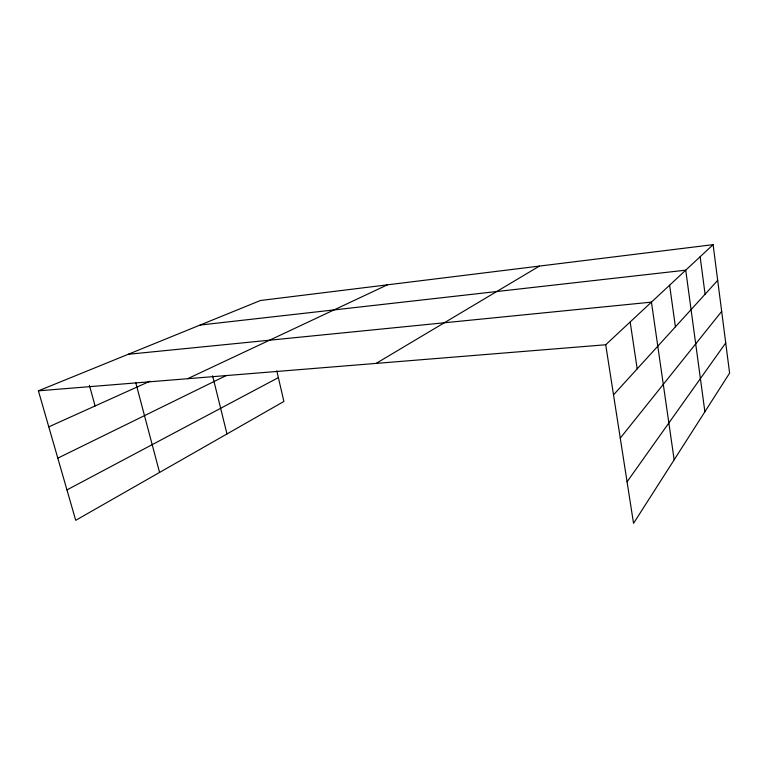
<?xml version="1.0" encoding="UTF-8"?>
<svg xmlns="http://www.w3.org/2000/svg" width="768" height="768" viewBox="0 0 768 768"><rect width="100%" height="100%" fill="white"/><g stroke="black" fill="none" stroke-linecap="round" stroke-linejoin="round"><path stroke-width="1.15" d="M627.062 481.795L725.722 342.941M620.266 438.115L721.68 311.405M613.517 394.858L717.686 280.368M605.712 344.755L713.107 244.656L729.6 373.114L633.542 523.344L605.712 344.755L38.4 390.826L75.715 520.31L283.901 401.462L276.797 370.867M376.128 363.398L539.424 266.083M66.95 489.917L278.362 377.635M57.802 458.15L226.646 375.35M187.603 378.71L387.379 284.842M48.778 426.854L149.942 381.216M38.4 390.826L260.458 300.499L713.107 244.656M200.074 325.056L685.728 270.173L704.89 411.763M128.227 354.288L651.446 302.131L674.16 459.83M89.414 385.354L95.098 405.955M135.725 382.57L159.562 472.445M212.611 375.821L226.982 433.949M630.173 321.955L637.181 368.851M669.61 285.197L675.408 326.842M700.147 256.733L705.082 294.23"/></g></svg>
